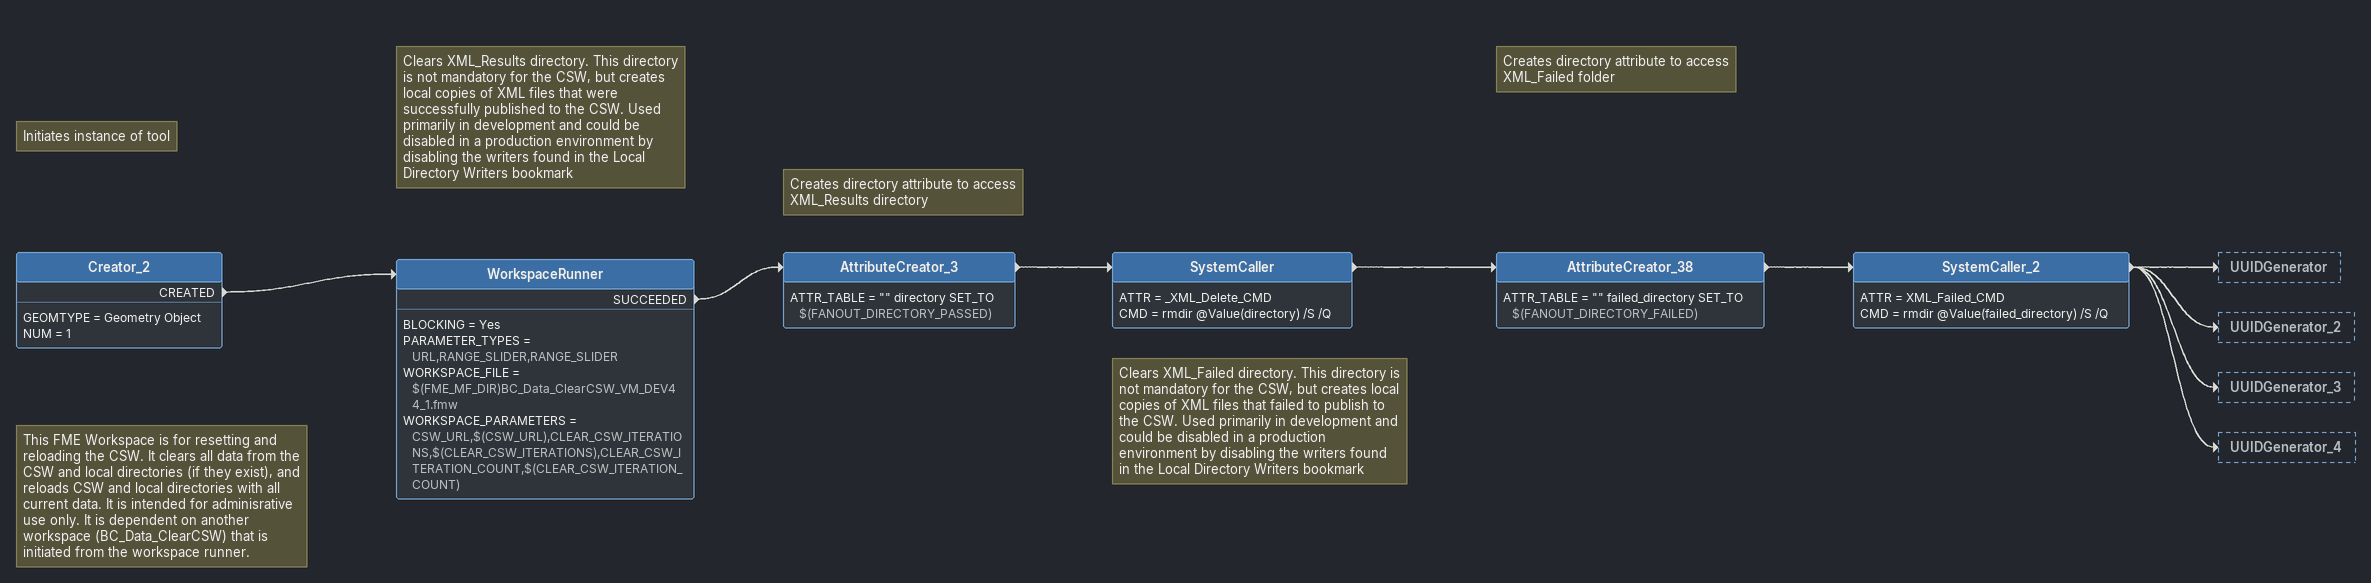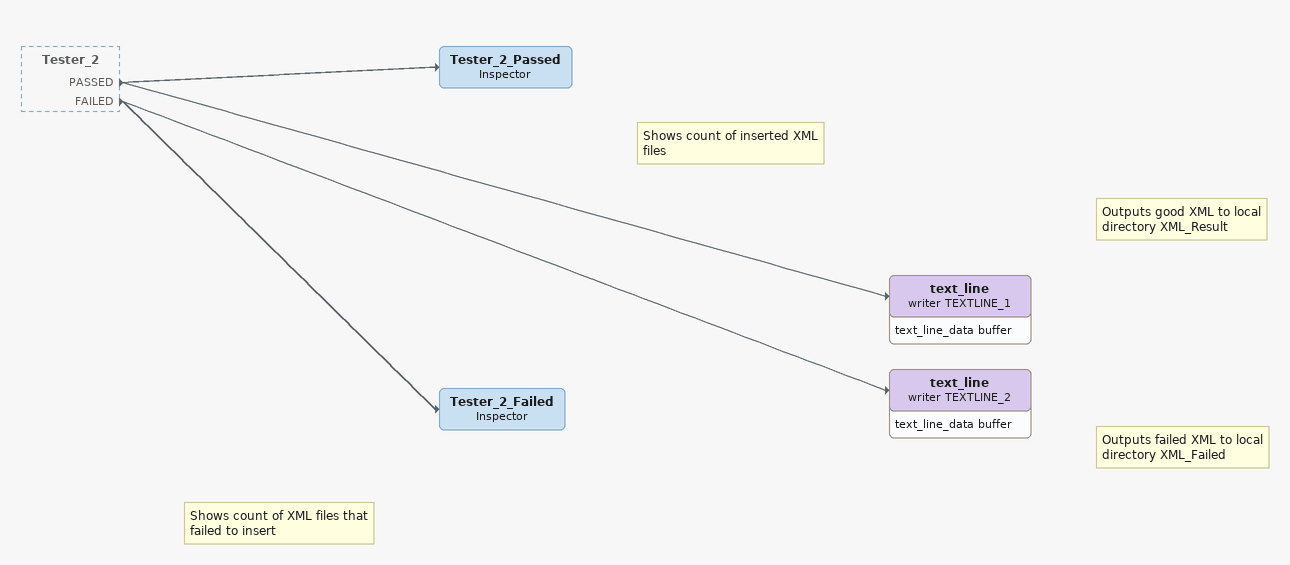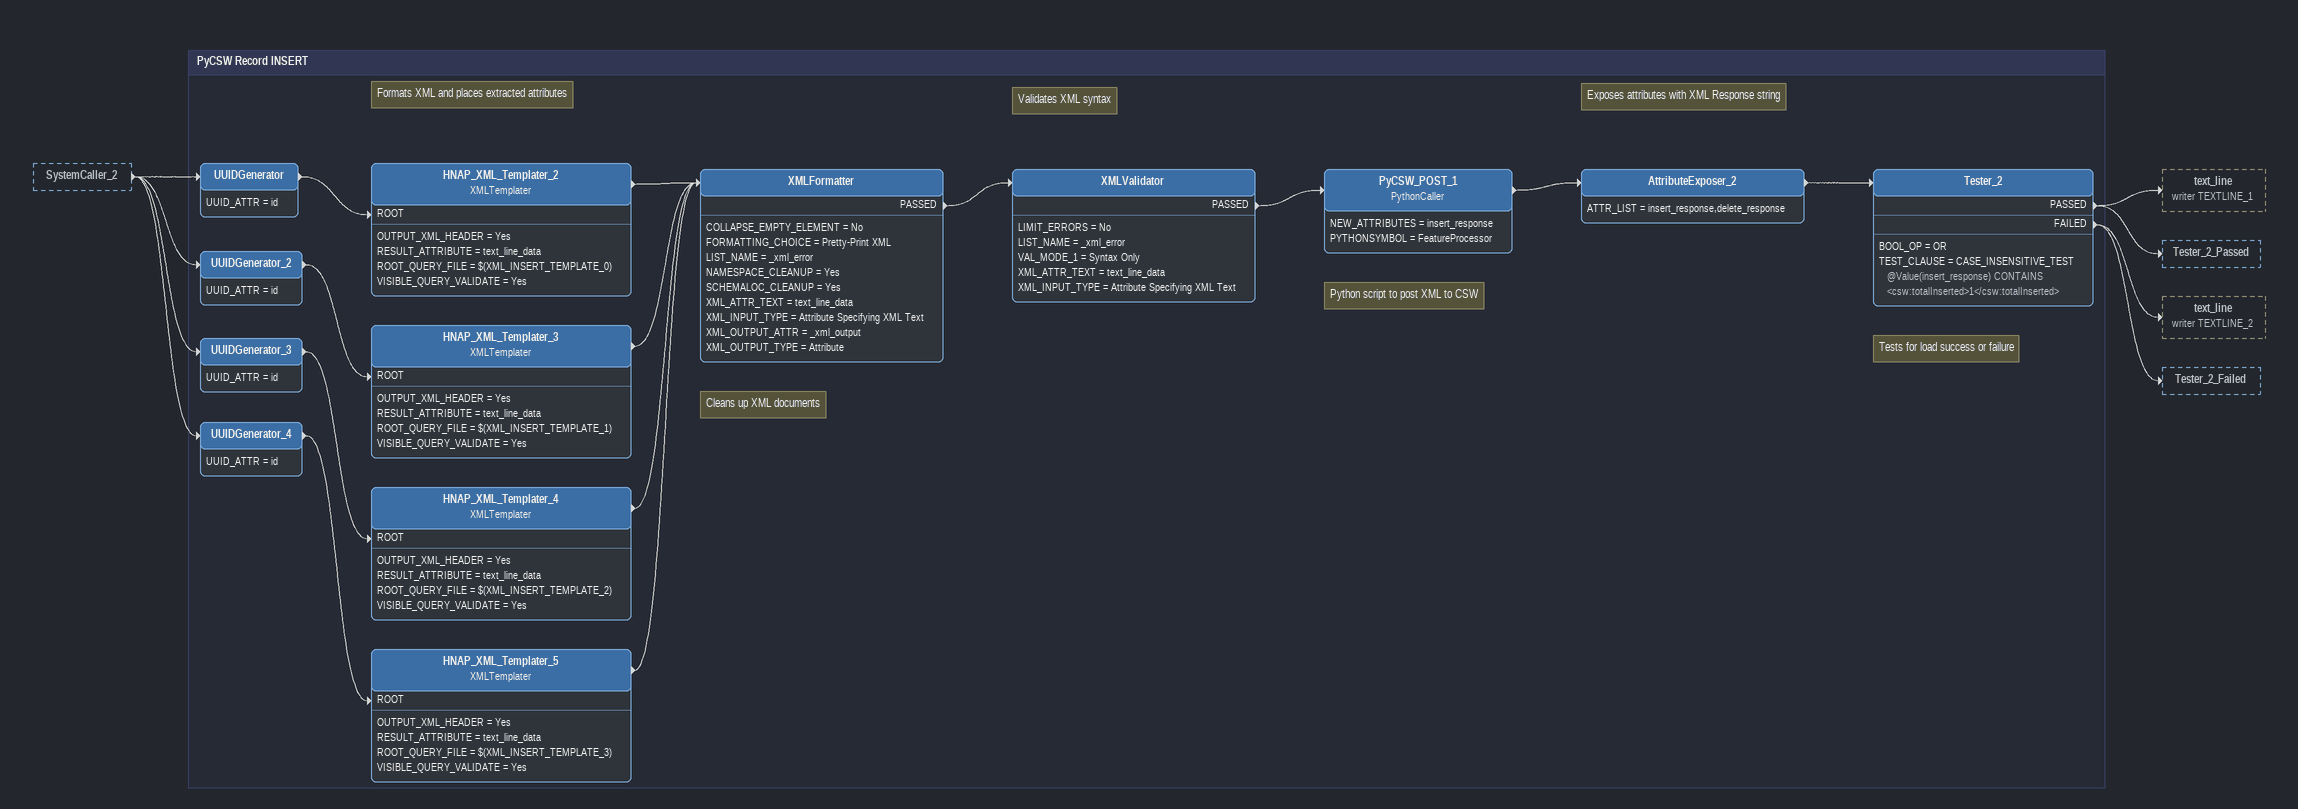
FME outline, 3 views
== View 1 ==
Note: Initiates instance of tool
Note: This FME Workspace is for resetting and reloading the CSW. It clears all data from the CSW and local directories (if they exist), and reloads CSW and local directories with all current data. It is intended for adminisrative use only. It is dependent on another workspace (BC_Data_ClearCSW) that is initiated from the workspace runner.
Creator_2
    GEOMTYPE = Geometry Object
    NUM = 1
    CREATED -> WorkspaceRunner
WorkspaceRunner
    BLOCKING = Yes
    PARAMETER_TYPES = URL,RANGE_SLIDER,RANGE_SLIDER
    WORKSPACE_FILE = $(FME_MF_DIR)BC_Data_ClearCSW_VM_DEV44_1.fmw
    WORKSPACE_PARAMETERS = CSW_URL,$(CSW_URL),CLEAR_CSW_ITERATIONS,$(CLEAR_CSW_ITERATIONS),CLEAR_CSW_ITERATION_COUNT,$(CLEAR_CSW_ITERATION_COUNT)
    SUCCEEDED -> AttributeCreator_3
Note: Creates directory attribute to access XML_Results directory
AttributeCreator_3
    ATTR_TABLE = "" directory SET_TO $(FANOUT_DIRECTORY_PASSED)
    -> SystemCaller
Note: Clears XML_Results directory. This directory is not mandatory for the CSW, but creates local copies of XML files that were successfully published to the CSW. Used primarily in development and could be disabled in a production environment by disabling the writers found in the Local Directory Writers bookmark
SystemCaller
    ATTR = _XML_Delete_CMD
    CMD = rmdir @Value(directory) /S /Q
    -> AttributeCreator_38
Note: Creates directory attribute to access XML_Failed folder
AttributeCreator_38
    ATTR_TABLE = "" failed_directory SET_TO $(FANOUT_DIRECTORY_FAILED)
    -> SystemCaller_2
Note: Clears XML_Failed directory. This directory is not mandatory for the CSW, but creates local copies of XML files that failed to publish to the CSW. Used primarily in development and could be disabled in a production environment by disabling the writers found in the Local Directory Writers bookmark
SystemCaller_2
    ATTR = XML_Failed_CMD
    CMD = rmdir @Value(failed_directory) /S /Q
    -> UUIDGenerator
    -> UUIDGenerator_2
    -> UUIDGenerator_3
    -> UUIDGenerator_4

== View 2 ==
Tester_2 [outside]
    PASSED -> text_line (writer TEXTLINE_1)
    PASSED -> Tester_2_Passed
    FAILED -> text_line (writer TEXTLINE_2)
    FAILED -> Tester_2_Failed
Note: Shows count of inserted XML files
Tester_2_Passed: Inspector
Note: Outputs good XML to local directory XML_Result
text_line (writer TEXTLINE_1)
    attributes: text_line_data buffer
Note: Outputs failed XML to local directory XML_Failed
text_line (writer TEXTLINE_2)
    attributes: text_line_data buffer
Note: Shows count of XML files that failed to insert
Tester_2_Failed: Inspector

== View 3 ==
SystemCaller_2 [outside]
    -> UUIDGenerator
    -> UUIDGenerator_2
    -> UUIDGenerator_3
    -> UUIDGenerator_4

Bookmark: PyCSW Record INSERT
UUIDGenerator
    UUID_ATTR = id
    -> HNAP_XML_Templater_2 [ROOT]
Note: Formats XML and places extracted attributes
HNAP_XML_Templater_2: XMLTemplater
    OUTPUT_XML_HEADER = Yes
    RESULT_ATTRIBUTE = text_line_data
    ROOT_QUERY_FILE = $(XML_INSERT_TEMPLATE_0)
    VISIBLE_QUERY_VALIDATE = Yes
    -> XMLFormatter
UUIDGenerator_2
    UUID_ATTR = id
    -> HNAP_XML_Templater_3 [ROOT]
HNAP_XML_Templater_3: XMLTemplater
    OUTPUT_XML_HEADER = Yes
    RESULT_ATTRIBUTE = text_line_data
    ROOT_QUERY_FILE = $(XML_INSERT_TEMPLATE_1)
    VISIBLE_QUERY_VALIDATE = Yes
    -> XMLFormatter
UUIDGenerator_3
    UUID_ATTR = id
    -> HNAP_XML_Templater_4 [ROOT]
HNAP_XML_Templater_4: XMLTemplater
    OUTPUT_XML_HEADER = Yes
    RESULT_ATTRIBUTE = text_line_data
    ROOT_QUERY_FILE = $(XML_INSERT_TEMPLATE_2)
    VISIBLE_QUERY_VALIDATE = Yes
    -> XMLFormatter
UUIDGenerator_4
    UUID_ATTR = id
    -> HNAP_XML_Templater_5 [ROOT]
HNAP_XML_Templater_5: XMLTemplater
    OUTPUT_XML_HEADER = Yes
    RESULT_ATTRIBUTE = text_line_data
    ROOT_QUERY_FILE = $(XML_INSERT_TEMPLATE_3)
    VISIBLE_QUERY_VALIDATE = Yes
    -> XMLFormatter
Note: Cleans up XML documents
XMLFormatter
    COLLAPSE_EMPTY_ELEMENT = No
    FORMATTING_CHOICE = Pretty-Print XML
    LIST_NAME = _xml_error
    NAMESPACE_CLEANUP = Yes
    SCHEMALOC_CLEANUP = Yes
    XML_ATTR_TEXT = text_line_data
    XML_INPUT_TYPE = Attribute Specifying XML Text
    XML_OUTPUT_ATTR = _xml_output
    XML_OUTPUT_TYPE = Attribute
    PASSED -> XMLValidator
Note: Validates XML syntax
XMLValidator
    LIMIT_ERRORS = No
    LIST_NAME = _xml_error
    VAL_MODE_1 = Syntax Only
    XML_ATTR_TEXT = text_line_data
    XML_INPUT_TYPE = Attribute Specifying XML Text
    PASSED -> PyCSW_POST_1
Note: Python script to post XML to CSW
PyCSW_POST_1: PythonCaller
    NEW_ATTRIBUTES = insert_response
    PYTHONSYMBOL = FeatureProcessor
    -> AttributeExposer_2
Note: Exposes attributes with XML Response string
AttributeExposer_2
    ATTR_LIST = insert_response,delete_response
    -> Tester_2
Note: Tests for load success or failure
Tester_2
    BOOL_OP = OR
    TEST_CLAUSE = CASE_INSENSITIVE_TEST @Value(insert_response) CONTAINS <csw:totalInserted>1</csw:totalInserted>
    PASSED -> text_line (writer TEXTLINE_1)
    PASSED -> Tester_2_Passed
    FAILED -> text_line (writer TEXTLINE_2)
    FAILED -> Tester_2_Failed
